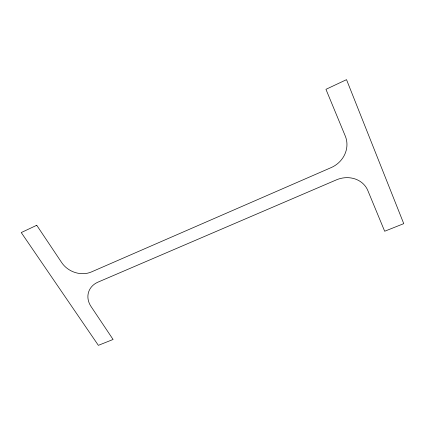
<?xml version="1.0" encoding="UTF-8"?>
<svg xmlns="http://www.w3.org/2000/svg" width="425" height="425" viewBox="0 0 425 425"><rect width="100%" height="100%" fill="white"/><g stroke="black" fill="none" stroke-linecap="round" stroke-linejoin="round"><path stroke-width="0.64" d="M36.736 225.282L21.25 232.56L98.356 345.344L113.087 339.474L90.993 306.43A21.404 17.855 18.3 0 1 98.021 282.12L336.446 179.849A24.326 21.648 -20.1 0 1 367.822 190.533L384.673 231.248L403.75 223.646L346.524 79.656L325.948 89.33L345.297 136.09A25.272 23.359 -27.8 0 1 331.144 167.609L91.402 271.947A22.334 18.95 24.4 0 1 61.694 262.602L36.736 225.282"/></g></svg>
